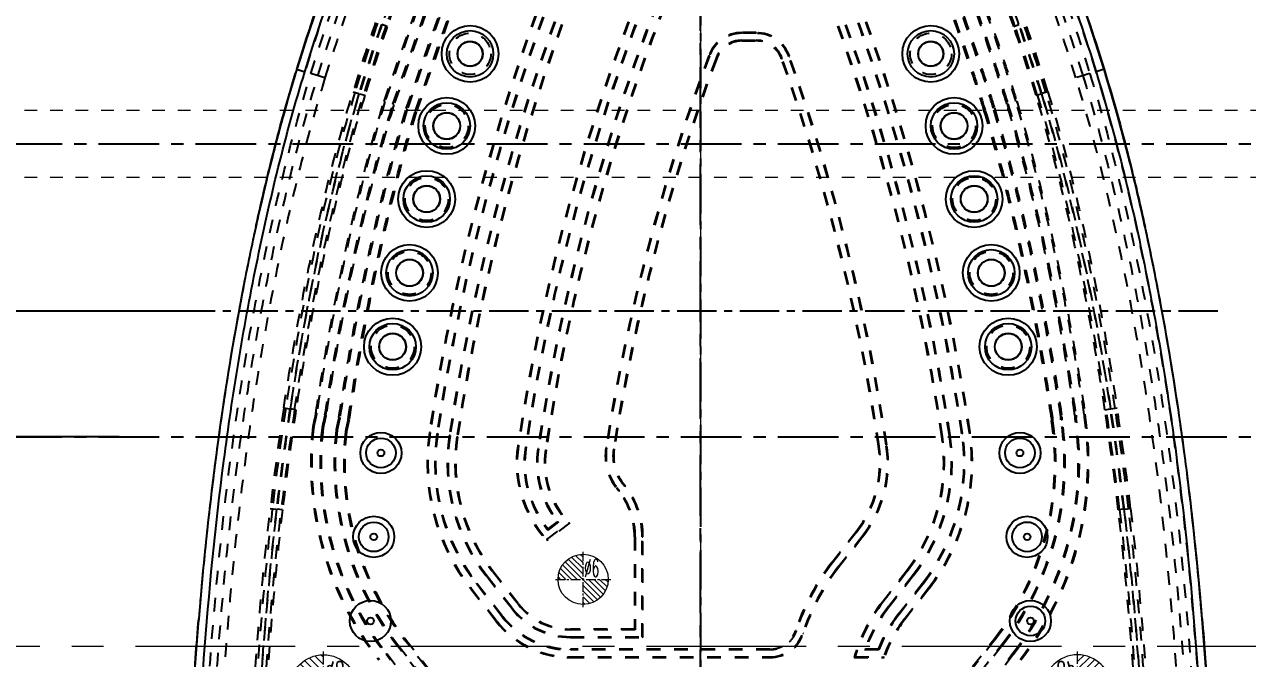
# Model space of a CAD drawing. Header units: millimetres. Extents: x 629 to 2024, y -4394 to 1386.
# Drawn here: x 1129.1 to 1275.1, y -455.7 to -380 of the extents above; entities that cross this region are included whole.
import ezdxf

# ---------------------------------------------------------------- set-up
doc = ezdxf.new("R2010")
doc.units = ezdxf.units.MM
doc.header["$LTSCALE"] = 16.335
doc.header["$PDMODE"] = 3
doc.header["$PDSIZE"] = 0.3125
doc.linetypes.add('CENTER', pattern=[0.6, 0.375, -0.075, 0.075, -0.075])
doc.linetypes.add('HIDDEN', pattern=[0.2, 0.1, -0.1])
doc.layers.get('0').update_dxf_attribs({"linetype": 'CONTINUOUS'})
doc.layers.get('Defpoints').update_dxf_attribs({"linetype": 'CONTINUOUS'})
for name, color, linetype, lineweight in [('cool', 153, 'HIDDEN', 9), ('epin', 13, 'CONTINUOUS', 9), ('moldbase', 7, 'CONTINUOUS', 20)]:
    doc.layers.add(name, color=color, linetype=linetype, lineweight=lineweight)
doc.layers.add('DEFAULT_2', color=8, linetype='HIDDEN')
doc.styles.get("Standard").update_dxf_attribs({"font": 'txt', "width": 0.8})
doc.styles.add('TXT05', font='txt.shx', dxfattribs={"width": 0.5, "bigfont": 'gbcbig.shx'})
doc.dimstyles.new('副本 ISO-25-1', dxfattribs={"dimtxt": 5, "dimasz": 5, "dimexe": 0, "dimexo": 0, "dimgap": 0, "dimtad": 1, "dimtxsty": 'Standard', "dimcen": 0, "dimclrd": 4, "dimclre": 4, "dimclrt": 6, "dimazin": 0, "dimtfac": 1, "dimtofl": 0, "dimtmove": 0, "dimatfit": 3, "dimfxl": 0, "dimarcsym": 0})

# ---------------------------------------------------------------- blocks, each defined once
blk = doc.blocks.new('*D259')
at = {"color": 4, "linetype": 'Continuous', "lineweight": -2}
for p, q in [((1148.25, -414.22), (1094.24, -414.22)), ((1094.24, -419.22), (1094.24, -424.22)), ((1140.42, -429.22), (1094.24, -429.22))]:
    blk.add_line(p, q, dxfattribs=at)
at = {"color": 4}
for points in [[(1093.4, -419.22), (1095.07, -419.22), (1094.24, -414.22)], [(1093.4, -424.22), (1095.07, -424.22), (1094.24, -429.22)]]:
    blk.add_solid(points, dxfattribs=at)
at = {"layer": 'Defpoints', "color": 0}
for p in [(1148.25, -414.22), (1094.24, -429.22), (1140.42, -429.22)]:
    blk.add_point(p, dxfattribs=at)
at = {"color": 6, "insert": (1091.74, -418.64), "char_height": 5, "attachment_point": 5, "rotation": 90}
blk.add_mtext('15', dxfattribs=at)
blk = doc.blocks.new('epin_ejp_8')
at = {"layer": 'epin'}
h = blk.add_hatch(dxfattribs=at)
h.set_pattern_fill('_ANSI31', color=123, scale=0.2, angle=90, style=0)
h.set_pattern_definition([(135, (-705.7219, 490.0809), (-0.4490128, -0.4490128), [])])
h.paths.add_polyline_path([(0, 4, 0.414214), (-4, 0), (0, 0)])
h.paths.add_polyline_path([(4, 0), (0, 0), (0, -4, 0.414214)])
at = {"layer": 'epin', "color": 1, "linetype": 'CENTER', "ltscale": 0.248791}
for p, q in [((0, -4.4), (0, 4.4)), ((-4.4, 0), (4.4, 0))]:
    blk.add_line(p, q, dxfattribs=at)
at = {"layer": 'epin'}
blk.add_circle((0, 0), 4, dxfattribs=at)
at = {"layer": 'epin', "color": 6, "style": 'TXT05', "width": 0.5}
blk.add_text('%%c8', height=2.8, dxfattribs=at).set_placement((0.16, 0.4))
blk = doc.blocks.new('epin_ejp_6')
at = {"layer": 'epin'}
h = blk.add_hatch(dxfattribs=at)
h.set_pattern_fill('_ANSI31', color=123, scale=0.15, angle=90, style=0)
h.set_pattern_definition([(135, (735.3002, 266.8078), (-0.3367596, -0.3367596), [])])
h.paths.add_polyline_path([(0, 3, 0.414214), (-3, 0), (0, 0)])
h.paths.add_polyline_path([(3, 0), (0, 0), (0, -3, 0.414214)])
at = {"layer": 'epin', "color": 1, "linetype": 'CENTER', "ltscale": 0.186593}
for p, q in [((0, -3.3), (0, 3.3)), ((-3.3, 0), (3.3, 0))]:
    blk.add_line(p, q, dxfattribs=at)
at = {"layer": 'epin'}
blk.add_circle((0, 0), 3, dxfattribs=at)
at = {"layer": 'epin', "color": 6, "style": 'TXT05', "width": 0.5}
blk.add_text('%%c6', height=2.1, dxfattribs=at).set_placement((0.12, 0.3))
blk = doc.blocks.new('2')
at = {"layer": 'epin'}
for name, p in [('epin_ejp_6', (1195.81, -446.22)), ('epin_ejp_8', (1164.81, -459.22))]:
    blk.add_blockref(name, p, dxfattribs=at)
at = {"layer": 'epin', "xscale": -1}
blk.add_blockref('epin_ejp_8', (1254.81, -459.22), dxfattribs=at)

msp = doc.modelspace()

# ---------------------------------------------------------------- linework, layer by layer
at = {"color": 1, "linetype": 'CENTER', "ltscale": 1.181757}
for p, q in [((1209.806, -589.225), (1209.806, -269.225)), ((1114.806, -394.225), (1304.806, -394.225)), ((1114.806, -429.225), (1304.806, -429.225))]:
    msp.add_line(p, q, dxfattribs=at)
at = {"color": 1, "linetype": 'CENTER', "ltscale": 0.762963}
for p, q in [((1209.806, -300.66), (1209.806, -527.79)), ((1271.535, -414.225), (1148.254, -414.225))]:
    msp.add_line(p, q, dxfattribs=at)
at = {"color": 7, "linetype": 'Continuous'}
for p, q in [((1161.633, -385.339), (1162.594, -385.634)), ((1257.98, -385.339), (1257.019, -385.634)), ((1257.98, -385.339), (1258.066, -385.62)), ((1258.066, -385.62), (1257.98, -385.339))]:
    msp.add_line(p, q, dxfattribs=at)
for centre, radius in [((1182.317, -383.499), 3.383), ((1182.317, -383.499), 2.773), ((1237.296, -383.499), 3.383), ((1237.296, -383.499), 2.773), ((1182.317, -383.499), 1.508), ((1182.317, -383.499), 1.482), ((1237.296, -383.499), 1.508), ((1237.296, -383.499), 1.482), ((1179.534, -392.106), 3.383), ((1179.534, -392.106), 2.773), ((1240.079, -392.106), 3.383), ((1240.079, -392.106), 2.773), ((1179.534, -392.106), 1.608), ((1179.534, -392.106), 1.581), ((1240.079, -392.106), 1.608), ((1240.079, -392.106), 1.581), ((1177.136, -400.827), 3.383), ((1177.136, -400.827), 2.773), ((1242.477, -400.827), 3.383), ((1242.477, -400.827), 2.773), ((1177.136, -400.827), 1.608), ((1177.136, -400.827), 1.581), ((1242.477, -400.827), 1.608), ((1242.477, -400.827), 1.581), ((1175.092, -409.638), 3.383), ((1175.092, -409.638), 2.773), ((1244.521, -409.638), 3.383), ((1244.521, -409.638), 2.773), ((1175.092, -409.638), 1.608), ((1175.092, -409.638), 1.581), ((1244.521, -409.638), 1.608), ((1244.521, -409.638), 1.581), ((1173.074, -418.455), 3.411), ((1173.074, -418.455), 2.771), ((1246.539, -418.455), 3.411), ((1246.539, -418.455), 2.771), ((1173.074, -418.455), 1.607), ((1173.074, -418.455), 1.581), ((1246.539, -418.455), 1.607), ((1246.539, -418.455), 1.581), ((1171.676, -431.133), 2.452), ((1247.937, -431.133), 2.452), ((1171.676, -431.133), 1.768), ((1247.937, -431.133), 1.769), ((1171.676, -431.133), 0.402), ((1247.937, -431.133), 0.402), ((1170.82, -441.146), 2.452), ((1248.793, -441.146), 2.452), ((1170.82, -441.146), 1.768), ((1170.82, -441.146), 0.402), ((1248.793, -441.146), 1.769), ((1248.793, -441.146), 0.402), ((1170.421, -451.188), 2.452), ((1249.192, -451.188), 2.452), ((1249.192, -451.188), 1.769), ((1170.421, -451.188), 0.402), ((1249.192, -451.188), 0.402)]:
    msp.add_circle(centre, radius, dxfattribs=at)
msp.add_arc((1403.555, -460.219), 253.245, 151.18495, 162.80144)
for centre, radius, start, end in [((1396.706, -457.714), 245.962, 158.95608, 162.88711), ((1022.866, -457.729), 246.005, 17.16485, 21.0437), ((1347.978, -442.691), 194.971, 162.89293, 163.17293), ((1347.393, -442.51), 194.359, 162.89318, 163.03755), ((1072.303, -442.486), 194.272, 16.92697, 17.10732), ((1456.507, -469.741), 306.857, 167.66738, 169.20578), ((965.624, -469.267), 304.295, 10.76112, 12.34694), ((962.677, -469.838), 307.297, 10.67634, 12.33383), ((962.36, -469.896), 307.619, 10.76264, 12.33134), ((1479.789, -474.139), 330.551, 169.13652, 171.61786), ((1479.409, -474.078), 330.166, 169.13442, 171.61865), ((1471.704, -472.679), 322.336, 169.19948, 170.26656), ((939.449, -474.199), 330.931, 8.38307, 10.75371), ((938.921, -474.277), 331.464, 8.38264, 10.66953), ((1484.604, -474.89), 335.424, 170.2669, 171.61087), ((1514.423, -479.289), 365.565, 171.61061, 173.13873), ((1515.058, -479.359), 366.204, 171.61429, 173.13975), ((1513.495, -479.142), 364.626, 171.61223, 172.93631), ((902.23, -479.682), 368.551, 6.56787, 8.38288), ((902.859, -479.612), 367.919, 6.56825, 8.38639), ((1546.276, -483.16), 397.652, 172.94252, 174.26173), ((1567.092, -485.453), 418.593, 173.16232, 175.26678), ((872.867, -483.2), 398.124, 5.84691, 6.91584), ((847.713, -485.906), 423.422, 4.74066, 6.56074), ((847.999, -485.867), 423.134, 4.73865, 6.55997), ((1587.394, -487.32), 438.98, 174.25808, 175.24345), ((834.282, -487.137), 436.909, 4.75497, 5.84505), ((1657.281, -493.008), 509.099, 175.25772, 177.14172), ((1170.421, -451.188), 1.768, 179.66521, 179.99647)]:
    msp.add_arc(centre, radius, start, end, dxfattribs=at)
for points in [[(1161.633, -385.339), (1164.15, -377.16), (1170.049, -361.066), (1177.553, -345.66), (1181.666, -338.159)], [(1237.946, -338.159), (1242.06, -345.66), (1249.564, -361.066), (1255.463, -377.16), (1257.98, -385.339)]]:
    msp.add_open_spline(points, degree=3, dxfattribs=at)
for points, knots in [([(1162.594, -385.634), (1165.1, -377.492), (1170.976, -361.46), (1178.451, -346.113), (1182.548, -338.642)], [0, 0, 0, 0, 0.4999776, 1, 1, 1, 1]), ([(1237.065, -338.642), (1241.162, -346.113), (1248.637, -361.46), (1254.513, -377.492), (1257.019, -385.634)], [0, 0, 0, 0, 0.5000224, 1, 1, 1, 1]), ([(1149.33, -479.398), (1149.593, -471.487), (1150.369, -455.673), (1152.295, -435.969), (1154.599, -420.308), (1156.744, -408.631), (1159.337, -397.047), (1161.431, -389.414), (1162.594, -385.634)], [0, 0, 0, 0, 0.2500742, 0.5000831, 0.6250785, 0.7500715, 0.8750678, 1, 1, 1, 1]), ([(1156.731, -404.2), (1157.271, -401.734), (1158.707, -395.566), (1160.378, -389.452), (1161.49, -385.807)], [0, 0, 0, 0, 0.3986162, 1, 1, 1, 1]), ([(1161.355, -386.25), (1160.297, -389.75), (1158.672, -395.716), (1157.271, -401.734), (1156.731, -404.2)], [0, 0, 0, 0, 0.5914482, 1, 1, 1, 1]), ([(1161.49, -385.807), (1161.327, -386.341), (1159.503, -392.416), (1157.965, -398.569), (1156.732, -404.2)], [0, 0, 0, 0, 0.0880418, 1, 1, 1, 1]), ([(1257.019, -385.634), (1258.182, -389.414), (1260.276, -397.048), (1262.869, -408.632), (1265.014, -420.309), (1267.318, -435.969), (1269.244, -455.673), (1270.02, -471.488), (1270.283, -479.399)], [0, 0, 0, 0, 0.1249322, 0.2499291, 0.374922, 0.499917, 0.7499258, 1, 1, 1, 1]), ([(1258.066, -385.62), (1259.201, -389.327), (1260.891, -395.502), (1262.342, -401.734), (1262.882, -404.2)], [0, 0, 0, 0, 0.6054483, 1, 1, 1, 1]), ([(1262.881, -404.2), (1261.648, -398.568), (1260.094, -392.352), (1258.249, -386.216), (1258.066, -385.62)], [0, 0, 0, 0, 0.9027033, 1, 1, 1, 1]), ([(1262.882, -404.197), (1262.342, -401.733), (1260.914, -395.604), (1259.256, -389.531), (1258.159, -385.923)], [0, 0, 0, 0, 0.4011057, 1, 1, 1, 1]), ([(1148.377, -477.877), (1148.639, -470.451), (1149.093, -461.458), (1149.795, -452.478), (1149.926, -450.912)], [0, 0, 0, 0, 0.8254889, 1, 1, 1, 1]), ([(1149.926, -450.912), (1149.693, -453.708), (1149.027, -462.689), (1148.595, -471.685), (1148.377, -477.877)], [0, 0, 0, 0, 0.3116224, 1, 1, 1, 1]), ([(1269.687, -450.912), (1269.817, -452.478), (1270.558, -461.953), (1271.024, -471.444), (1271.287, -479.368)], [0, 0, 0, 0, 0.1653505, 1, 1, 1, 1]), ([(1271.288, -479.368), (1271.284, -479.258), (1271.06, -472.569), (1270.615, -463.076), (1269.92, -453.708), (1269.687, -450.912)], [0, 0, 0, 0, 0.0115485, 0.7046913, 1, 1, 1, 1])]:
    msp.add_open_spline(points, degree=3, knots=knots, dxfattribs=at)
at = {"layer": 'cool', "ltscale": 0.932966}
for p, q in [((1129.136, -390.225), (1290.476, -390.225)), ((1129.136, -398.225), (1290.476, -398.225))]:
    msp.add_line(p, q, dxfattribs=at)
at = {"layer": 'DEFAULT_2', "color": 8, "linetype": 'HIDDEN'}
for p, q in [((1172.05, -389.168), (1179.163, -368.881)), ((1179.262, -368.917), (1172.15, -389.201)), ((1173.105, -389.513), (1180.205, -369.266)), ((1180.32, -369.308), (1173.222, -389.552)), ((1174.708, -390.038), (1181.786, -369.851)), ((1181.902, -369.893), (1174.825, -390.076)), ((1175.78, -390.388), (1182.844, -370.242)), ((1182.96, -370.284), (1175.897, -390.427)), ((1172.421, -380.23), (1171.796, -380.015)), ((1216.455, -380.961), (1214.761, -380.961)), ((1214.761, -381.049), (1214.761, -380.961)), ((1216.455, -380.961), (1216.455, -381.049)), ((1247.191, -380.23), (1247.816, -380.015)), ((1216.455, -381.049), (1214.761, -381.049)), ((1214.761, -381.878), (1216.455, -381.878)), ((1214.761, -381.966), (1214.761, -381.878)), ((1214.761, -381.966), (1216.455, -381.966)), ((1216.455, -381.878), (1216.455, -381.966)), ((1210.89, -383.733), (1210.808, -383.703)), ((1220.349, -383.799), (1220.432, -383.769)), ((1211.667, -384.024), (1211.749, -384.055)), ((1219.568, -384.076), (1219.485, -384.106)), ((1257.98, -385.339), (1257.914, -385.127)), ((1164.995, -386.373), (1163.332, -385.861)), ((1256.281, -385.861), (1254.618, -386.373)), ((1168.347, -388.02), (1169.055, -388.235)), ((1169.12, -388.255), (1169.753, -388.447)), ((1249.86, -388.447), (1250.492, -388.255)), ((1251.266, -388.019), (1250.558, -388.235)), ((1172.149, -389.202), (1172.05, -389.167)), ((1173.205, -389.547), (1173.105, -389.512)), ((1173.222, -389.552), (1173.205, -389.547)), ((1246.495, -389.471), (1246.378, -389.507)), ((1247.457, -389.179), (1247.557, -389.148)), ((1174.824, -390.077), (1174.708, -390.036)), ((1175.88, -390.421), (1175.781, -390.387)), ((1175.897, -390.427), (1175.88, -390.421)), ((1243.803, -390.29), (1243.685, -390.326)), ((1244.882, -389.962), (1244.764, -389.998)), ((1160.082, -425.761), (1160.814, -425.872)), ((1161.535, -425.981), (1160.882, -425.882)), ((1258.078, -425.981), (1258.731, -425.882)), ((1258.799, -425.872), (1259.531, -425.761)), ((1164.012, -426.402), (1163.909, -426.382)), ((1165.121, -426.617), (1165, -426.594)), ((1166.657, -426.916), (1166.777, -426.94)), ((1167.885, -427.155), (1167.765, -427.132)), ((1251.699, -426.966), (1251.717, -426.964)), ((1251.699, -426.966), (1251.723, -427.298)), ((1251.821, -426.953), (1251.717, -426.964)), ((1251.845, -427.285), (1251.723, -427.298)), ((1251.833, -426.952), (1251.833, -427.285)), ((1252.943, -426.828), (1252.821, -426.841)), ((1252.833, -427.176), (1252.833, -426.841)), ((1252.967, -427.162), (1252.845, -427.175)), ((1252.955, -426.827), (1252.955, -427.162)), ((1254.498, -426.655), (1254.516, -426.653)), ((1254.51, -426.994), (1254.51, -426.655)), ((1254.62, -426.642), (1254.516, -426.653)), ((1254.522, -426.993), (1254.644, -426.98)), ((1254.632, -426.641), (1254.632, -426.98)), ((1255.62, -426.531), (1255.725, -426.519)), ((1255.632, -426.873), (1255.632, -426.53)), ((1255.644, -426.872), (1255.749, -426.861)), ((1255.749, -426.861), (1255.725, -426.519)), ((1163.663, -427.968), (1163.558, -427.956)), ((1164.656, -428.13), (1164.76, -428.147)), ((1164.777, -428.149), (1164.76, -428.146)), ((1166.323, -428.399), (1166.444, -428.418)), ((1167.437, -428.578), (1167.542, -428.595)), ((1167.559, -428.597), (1167.542, -428.594)), ((1177.542, -428.697), (1177.455, -428.684)), ((1178.362, -428.821), (1178.449, -428.834)), ((1179.927, -429.056), (1179.84, -429.043)), ((1239.522, -429.056), (1239.609, -429.043)), ((1241.087, -428.821), (1241, -428.834)), ((1241.907, -428.697), (1241.994, -428.684)), ((1180.747, -429.18), (1180.834, -429.193)), ((1188.096, -430.287), (1188.009, -430.274)), ((1188.916, -430.411), (1189.003, -430.424)), ((1198.611, -430.539), (1198.524, -430.525)), ((1231.149, -430.318), (1231.062, -430.331)), ((1231.969, -430.194), (1232.056, -430.181)), ((1238.702, -429.18), (1238.615, -429.193)), ((1190.481, -430.646), (1190.394, -430.633)), ((1191.301, -430.77), (1191.388, -430.783)), ((1199.431, -430.667), (1199.517, -430.681)), ((1200.493, -434.759), (1200.562, -434.705)), ((1200.795, -435.145), (1200.497, -434.764)), ((1200.562, -434.705), (1200.864, -435.091)), ((1199.771, -435.324), (1199.84, -435.27)), ((1200.072, -435.71), (1199.771, -435.324)), ((1199.84, -435.27), (1200.141, -435.656)), ((1200.141, -435.656), (1200.072, -435.71)), ((1200.864, -435.091), (1200.795, -435.145)), ((1158.477, -437.753), (1159.211, -437.839)), ((1159.936, -437.924), (1159.28, -437.847)), ((1260.334, -437.847), (1259.677, -437.924)), ((1260.401, -437.839), (1261.137, -437.753)), ((1191.623, -440.207), (1192.738, -439.347)), ((1194.202, -439.487), (1191.483, -441.585)), ((1191.493, -441.466), (1194.071, -439.477)), ((1192.862, -439.362), (1191.609, -440.329)), ((1225.501, -444.195), (1228.393, -440.493)), ((1228.462, -440.547), (1225.57, -444.249)), ((1228.393, -440.493), (1228.462, -440.547)), ((1201.947, -441.155), (1201.947, -452.146)), ((1201.947, -441.155), (1202.035, -441.155)), ((1202.035, -441.155), (1202.035, -452.234)), ((1202.864, -453.064), (1202.864, -441.155)), ((1202.864, -441.155), (1202.952, -441.155)), ((1202.952, -453.151), (1202.952, -441.155)), ((1226.224, -444.76), (1229.116, -441.058)), ((1229.185, -441.112), (1226.293, -444.814)), ((1229.116, -441.058), (1229.185, -441.112)), ((1225.57, -444.249), (1225.501, -444.195)), ((1226.293, -444.814), (1226.224, -444.76)), ((1184.245, -445.814), (1184.314, -445.76)), ((1187.322, -449.752), (1184.245, -445.814)), ((1184.314, -445.76), (1187.391, -449.698)), ((1184.968, -445.25), (1185.037, -445.196)), ((1188.044, -449.188), (1184.968, -445.25)), ((1185.037, -445.196), (1188.114, -449.134)), ((1231.52, -448.898), (1234.412, -445.195)), ((1234.481, -445.249), (1231.589, -448.952)), ((1232.243, -449.462), (1235.135, -445.76)), ((1235.204, -445.814), (1232.312, -449.516)), ((1234.412, -445.196), (1234.481, -445.25)), ((1235.135, -445.76), (1235.204, -445.814)), ((1182.344, -447.299), (1182.413, -447.245)), ((1185.421, -451.237), (1182.344, -447.299)), ((1182.413, -447.245), (1185.49, -451.183)), ((1183.067, -446.735), (1183.136, -446.681)), ((1186.144, -450.673), (1183.067, -446.735)), ((1183.136, -446.681), (1186.213, -450.619)), ((1233.421, -450.382), (1236.313, -446.681)), ((1236.382, -446.735), (1233.49, -450.436)), ((1234.143, -450.947), (1237.036, -447.245)), ((1237.105, -447.299), (1234.213, -451.001)), ((1236.313, -446.681), (1236.382, -446.735)), ((1237.036, -447.245), (1237.105, -447.299)), ((1188.114, -449.134), (1188.044, -449.188)), ((1231.589, -448.952), (1231.52, -448.898)), ((1232.312, -449.516), (1232.243, -449.462)), ((1186.213, -450.619), (1186.144, -450.673)), ((1187.391, -449.698), (1187.322, -449.752)), ((1233.49, -450.436), (1233.421, -450.382)), ((1234.213, -451.001), (1234.143, -450.947)), ((1185.49, -451.183), (1185.421, -451.237)), ((1194.291, -452.234), (1194.291, -452.146)), ((1201.947, -452.146), (1194.291, -452.146)), ((1202.035, -452.234), (1194.291, -452.234)), ((1202.035, -452.234), (1201.947, -452.146)), ((1221.229, -452.376), (1221.146, -452.348)), ((1174.504, -453.425), (1174.601, -453.349)), ((1181.082, -461.844), (1174.504, -453.425)), ((1174.601, -453.349), (1181.179, -461.769)), ((1194.291, -453.151), (1194.291, -453.064)), ((1194.291, -453.064), (1202.864, -453.064)), ((1194.291, -453.151), (1202.952, -453.151)), ((1202.864, -453.064), (1202.952, -453.151)), ((1222.017, -452.635), (1222.1, -452.662)), ((1238.27, -461.769), (1244.848, -453.349)), ((1244.945, -453.425), (1238.367, -461.844)), ((1244.848, -453.349), (1244.945, -453.425)), ((1172.286, -455.157), (1172.383, -455.082)), ((1178.864, -463.577), (1172.286, -455.157)), ((1172.383, -455.082), (1178.961, -463.501)), ((1173.615, -454.119), (1173.712, -454.044)), ((1180.193, -462.539), (1173.615, -454.119)), ((1173.712, -454.043), (1180.29, -462.463)), ((1194.291, -454.646), (1194.291, -454.558)), ((1218.091, -454.558), (1194.291, -454.558)), ((1218.091, -454.646), (1194.291, -454.646)), ((1218.091, -454.558), (1218.091, -454.646)), ((1231.089, -454.646), (1229.401, -454.646)), ((1231.029, -454.558), (1229.525, -454.558)), ((1231.029, -454.558), (1231.089, -454.646)), ((1239.159, -462.463), (1245.737, -454.044)), ((1245.834, -454.119), (1239.256, -462.539)), ((1240.488, -463.501), (1247.066, -455.082)), ((1247.162, -455.157), (1240.585, -463.577)), ((1245.737, -454.044), (1245.834, -454.119)), ((1247.066, -455.082), (1247.162, -455.157)), ((1194.291, -455.563), (1194.291, -455.476)), ((1194.291, -455.476), (1218.091, -455.476)), ((1194.291, -455.563), (1218.091, -455.563)), ((1218.091, -455.476), (1218.091, -455.563)), ((1228.149, -455.563), (1231.728, -455.563)), ((1228.265, -455.476), (1231.666, -455.476)), ((1231.666, -455.476), (1231.728, -455.563))]:
    msp.add_line(p, q, dxfattribs=at)
for centre, radius in [((1182.317, -383.499), 2.469), ((1237.296, -383.499), 2.469), ((1179.534, -392.106), 2.569), ((1240.079, -392.106), 2.569), ((1177.136, -400.827), 2.569), ((1242.477, -400.827), 2.569), ((1175.092, -409.638), 2.569), ((1244.521, -409.638), 2.569), ((1173.074, -418.455), 2.569), ((1246.539, -418.455), 2.569)]:
    msp.add_circle(centre, radius, dxfattribs=at)
for centre, radius, start, end in [((1434.533, -467.417), 259.979, 157.89397, 171.43195), ((1434.533, -467.417), 259.892, 157.89393, 171.43195), ((1434.533, -467.417), 259.062, 157.89362, 171.43195), ((1434.533, -467.417), 258.974, 157.89358, 171.43195), ((1434.533, -467.417), 257.567, 157.89302, 171.43195), ((1434.533, -467.417), 257.48, 157.89298, 171.43195), ((984.916, -467.417), 257.48, 8.56805, 22.10685), ((984.916, -467.417), 257.568, 8.56805, 22.10682), ((984.916, -467.417), 258.975, 8.56805, 22.10625), ((984.916, -467.417), 259.062, 8.56805, 22.10621), ((984.916, -467.417), 259.892, 8.56805, 22.10589), ((984.916, -467.417), 259.98, 8.56805, 22.10586), ((1463.943, -480.753), 309.028, 159.29967, 160.97467), ((1467.739, -482.137), 312.564, 159.30834, 160.96168), ((1467.739, -482.137), 312.406, 159.30832, 160.96163), ((1434.533, -467.417), 256.65, 157.89264, 171.43195), ((1434.533, -467.417), 256.562, 157.8926, 171.43195), ((984.916, -467.417), 256.563, 8.56805, 22.10724), ((984.916, -467.417), 256.65, 8.56805, 22.1072), ((951.042, -482.456), 313.297, 19.04385, 20.6925), ((951.042, -482.456), 313.455, 19.04382, 20.69249), ((955.618, -480.792), 309.088, 19.02893, 20.70361), ((1434.533, -467.417), 249.306, 157.88884, 171.43195), ((1434.533, -467.417), 249.219, 157.88879, 171.43195), ((1434.533, -467.417), 248.389, 157.88823, 171.43195), ((1434.533, -467.417), 248.301, 157.88817, 171.43195), ((1434.533, -467.417), 246.894, 157.8871, 171.43195), ((1434.533, -467.417), 246.807, 157.88703, 171.43195), ((1434.533, -467.417), 245.977, 157.8863, 171.43195), ((1434.533, -467.417), 245.889, 157.88621, 171.43195), ((1398.524, -458.19), 240.635, 160.97599, 163.04586), ((1398.524, -458.19), 240.397, 160.97587, 163.04583), ((1402.486, -459.475), 244.06, 160.99381, 163.02847), ((1395.634, -457.257), 236.79, 160.96141, 163.0579), ((1395.614, -457.254), 236.268, 160.96039, 163.05714), ((1398.525, -458.191), 239.167, 160.97569, 163.04567), ((1214.761, -385.182), 4.221, 90.00053, 159.48505), ((1216.455, -385.182), 4.221, 19.55332, 90.00051), ((1020.587, -458.373), 239.7, 16.96123, 19.02654), ((1020.587, -458.373), 239.858, 16.96121, 19.02651), ((1017.34, -459.426), 243.773, 16.97516, 19.01155), ((1023.392, -457.467), 237.481, 16.94944, 19.04038), ((1023.411, -457.458), 237.963, 16.94853, 19.03959), ((1020.588, -458.373), 241.167, 16.961, 19.02631), ((1214.761, -385.182), 4.133, 90.00056, 159.48505), ((1214.761, -385.182), 3.304, 90.00056, 159.48505), ((1214.761, -385.182), 3.216, 90.00059, 159.48505), ((1216.455, -385.182), 4.133, 19.55332, 90.00054), ((1216.455, -385.182), 3.304, 19.55332, 90.00054), ((1216.455, -385.182), 3.216, 19.55332, 90.00057), ((1434.533, -467.417), 238.874, 159.48505, 171.11579), ((1434.533, -467.417), 238.787, 159.48505, 171.11579), ((984.916, -467.417), 249.842, 8.56805, 19.55332), ((984.916, -467.417), 249.93, 8.56805, 19.55332), ((1346.922, -442.356), 193.863, 162.8958, 163.04054), ((1434.533, -467.417), 237.957, 159.48505, 171.11579), ((1434.533, -467.417), 237.869, 159.48505, 171.1151), ((984.916, -467.417), 248.925, 8.56805, 19.55332), ((984.916, -467.417), 249.012, 8.56805, 19.55332), ((1453.584, -469.179), 303.881, 167.65307, 169.12362), ((1511.152, -478.877), 355.065, 171.39658, 173.34903), ((1515.881, -479.513), 359.598, 171.40915, 173.3357), ((1515.907, -479.516), 359.122, 171.40924, 173.33563), ((1515.869, -479.511), 359.015, 171.40915, 173.33574), ((1515.844, -479.508), 358.488, 171.4091, 173.33581), ((1515.655, -479.48), 358.139, 171.40903, 173.33677), ((908.458, -478.877), 353.598, 6.65089, 8.60338), ((908.726, -478.844), 353.487, 6.6506, 8.60456), ((908.7, -478.847), 354.015, 6.65067, 8.60448), ((903.607, -479.53), 359.222, 6.66465, 8.5905), ((903.632, -479.526), 359.699, 6.66464, 8.59065), ((903.96, -479.48), 359.605, 6.6633, 8.5911), ((904.94, -479.305), 365.816, 6.91517, 8.38587), ((1223.073, -440.403), 60.803, 166.66809, 168.18515), ((1223.073, -440.403), 60.697, 166.66399, 168.18005), ((1223.179, -440.427), 59.801, 166.62573, 168.13415), ((1223.179, -440.427), 59.696, 166.62152, 168.12939), ((1223.093, -440.407), 59.59, 166.61967, 168.12967), ((1223.212, -440.434), 58.149, 166.55721, 168.05553), ((1223.212, -440.434), 58.026, 166.55207, 168.04896), ((1223.234, -440.439), 57.043, 166.5096, 167.99888), ((1223.235, -440.439), 56.922, 166.50429, 167.99264), ((1217.921, -432.311), 34.172, 321.9997, 8.43703), ((1217.921, -432.311), 34.295, 321.9997, 8.42922), ((1217.921, -432.311), 35.3, 321.9997, 8.36684), ((1217.921, -432.311), 35.422, 321.9997, 8.3594), ((1217.921, -432.311), 36.986, 321.9997, 8.26796), ((1217.921, -432.311), 37.109, 321.9997, 8.26102), ((1217.921, -432.311), 38.114, 321.9997, 8.20553), ((1217.921, -432.311), 38.219, 321.9997, 8.19984), ((1201.528, -432.311), 38.219, 173.45351, 218.00015), ((1201.528, -432.311), 38.114, 173.45996, 218.00015), ((1201.528, -432.311), 37.109, 173.53132, 218.00015), ((1201.528, -432.311), 36.986, 173.54024, 218.00015), ((1201.528, -432.311), 35.422, 173.66026, 217.99987), ((1201.528, -432.311), 35.3, 173.66896, 217.99971), ((1201.528, -432.311), 34.295, 173.75111, 217.99986), ((1201.528, -432.311), 34.172, 173.76145, 217.99986), ((1201.528, -432.311), 24.345, 171.43195, 217.99957), ((1201.528, -432.311), 24.257, 171.43195, 217.99957), ((1201.528, -432.311), 23.428, 171.43195, 217.99979), ((1201.528, -432.311), 23.34, 171.43195, 217.99979), ((1201.528, -432.311), 21.933, 171.43195, 218.00029), ((1201.528, -432.311), 21.845, 171.43195, 218.00029), ((1217.921, -432.311), 21.845, 322.00023, 8.56805), ((1217.921, -432.311), 21.933, 322.00023, 8.56805), ((1217.921, -432.311), 23.34, 321.9997, 8.56805), ((1217.921, -432.311), 23.428, 321.9997, 8.56805), ((1217.921, -432.311), 24.257, 321.9997, 8.56805), ((1217.921, -432.311), 24.345, 321.9997, 8.56805), ((1201.528, -432.311), 21.016, 171.43195, 218.00029), ((1201.528, -432.311), 20.928, 171.43195, 218.00029), ((1201.528, -432.311), 13.672, 171.43195, 222.71227), ((1201.528, -432.311), 13.584, 171.43195, 222.37361), ((1201.528, -432.311), 12.755, 171.43195, 218.94882), ((1201.528, -432.311), 12.667, 171.43195, 218.56088), ((1204.681, -431.488), 6.231, 171.11579, 218.00002), ((1204.681, -431.488), 6.143, 171.11579, 218.00002), ((1217.921, -432.311), 13.29, 321.9997, 8.56805), ((1217.921, -432.311), 13.378, 321.9997, 8.56805), ((1217.921, -432.311), 14.207, 321.9997, 8.56805), ((1217.921, -432.311), 14.295, 321.9997, 8.56805), ((1217.921, -432.311), 20.928, 322.00049, 8.56805), ((1217.921, -432.311), 21.016, 322.00049, 8.56805), ((1201.528, -432.311), 11.26, 171.43195, 218.6745), ((1201.528, -432.311), 11.172, 171.43195, 219.1326), ((1201.528, -432.311), 10.343, 171.43195, 223.85863), ((1201.528, -432.311), 10.255, 171.43195, 224.40533), ((1204.681, -431.488), 5.314, 171.11579, 218.07273), ((1204.681, -431.488), 5.226, 171.08444, 218.00002), ((1566.706, -485.404), 418.205, 173.16259, 175.26901), ((1193.103, -441.155), 8.844, 0, 38.00002), ((1193.103, -441.155), 8.932, 0, 38.00002), ((1193.103, -441.155), 9.761, 0, 38.00002), ((1193.103, -441.155), 9.849, 0, 38.00002), ((1196.474, -408.188), 31.383, 263.16286, 263.39191), ((1227.664, -444.564), 36.303, 173.10644, 173.30041), ((1196.115, -411.94), 27.613, 265.75486, 266.02821), ((1231.643, -444.97), 40.303, 175.01278, 175.1821), ((1246.706, -460.763), 26.91, 141.9997, 161.77865), ((1246.706, -460.763), 26.822, 141.9997, 161.73477), ((1246.706, -460.763), 25.993, 141.9997, 161.77865), ((1246.706, -460.763), 25.905, 141.9997, 161.77865), ((1194.291, -444.307), 7.927, 218.00029, 270), ((1194.291, -444.307), 7.839, 218.00029, 270), ((1246.706, -460.763), 19.272, 142.00011, 164.34925), ((1246.706, -460.763), 19.184, 142.00011, 164.00341), ((1246.706, -460.763), 18.355, 141.99998, 160.53513), ((1246.706, -460.763), 18.267, 141.99998, 160.14551), ((1194.291, -444.307), 10.339, 218.00002, 270), ((1194.291, -444.307), 10.251, 218.00002, 270), ((1194.291, -444.307), 8.844, 218.00029, 270), ((1194.291, -444.307), 8.756, 218.00029, 270), ((1246.706, -460.763), 16.86, 141.9997, 158.40917), ((1246.706, -460.763), 16.772, 141.9997, 158.61276), ((1246.706, -460.763), 15.943, 141.9997, 160.63334), ((1246.706, -460.763), 15.855, 141.9997, 160.85782), ((1194.291, -444.307), 11.256, 218.00002, 270), ((1194.291, -444.307), 11.168, 218.00002, 270), ((1218.091, -451.342), 4.133, 270, 341.77865), ((1218.091, -451.342), 4.221, 270, 341.77865), ((1255.268, -491.224), 44.8, 125.07287, 125.26768), ((1257.279, -493.976), 48.208, 127.00181, 127.17473)]:
    msp.add_arc(centre, radius, start, end, dxfattribs=at)
for points, knots in [([(1182.548, -338.642), (1178.451, -346.113), (1170.976, -361.46), (1165.1, -377.492), (1162.594, -385.634)], [0, 0, 0, 0, 0.5000224, 1, 1, 1, 1]), ([(1163.331, -385.861), (1165.83, -377.743), (1171.688, -361.761), (1179.141, -346.461), (1183.224, -339.013)], [0, 0, 0, 0, 0.5000053, 1, 1, 1, 1]), ([(1164.163, -386.117), (1166.653, -378.028), (1172.49, -362.101), (1179.918, -346.854), (1183.988, -339.432)], [0, 0, 0, 0, 0.4999668, 1, 1, 1, 1]), ([(1184.751, -339.85), (1180.695, -347.246), (1173.294, -362.44), (1167.476, -378.312), (1164.995, -386.373)], [0, 0, 0, 0, 0.5000226, 1, 1, 1, 1]), ([(1254.618, -386.373), (1252.137, -378.312), (1246.319, -362.44), (1238.918, -347.246), (1234.862, -339.85)], [0, 0, 0, 0, 0.4999772, 1, 1, 1, 1]), ([(1235.625, -339.432), (1239.695, -346.854), (1247.122, -362.101), (1252.96, -378.028), (1255.45, -386.117)], [0, 0, 0, 0, 0.5000336, 1, 1, 1, 1]), ([(1236.389, -339.013), (1240.472, -346.461), (1247.925, -361.761), (1253.783, -377.743), (1256.281, -385.861)], [0, 0, 0, 0, 0.499995, 1, 1, 1, 1]), ([(1257.019, -385.634), (1254.513, -377.492), (1248.637, -361.46), (1241.162, -346.113), (1237.065, -338.642)], [0, 0, 0, 0, 0.4999778, 1, 1, 1, 1]), ([(1246.378, -389.507), (1245.857, -387.796), (1243.689, -380.98), (1241.221, -374.262), (1239.276, -369.264)], [0, 0, 0, 0, 0.2500186, 1, 1, 1, 1]), ([(1239.292, -369.257), (1241.237, -374.256), (1243.705, -380.974), (1245.874, -387.791), (1246.394, -389.502)], [0, 0, 0, 0, 0.7499816, 1, 1, 1, 1]), ([(1239.39, -369.219), (1241.336, -374.22), (1243.805, -380.941), (1245.974, -387.76), (1246.495, -389.471)], [0, 0, 0, 0, 0.7499815, 1, 1, 1, 1]), ([(1247.457, -389.179), (1246.934, -387.461), (1244.757, -380.618), (1242.28, -373.873), (1240.327, -368.855)], [0, 0, 0, 0, 0.2500185, 1, 1, 1, 1]), ([(1240.425, -368.816), (1242.378, -373.837), (1244.857, -380.584), (1247.034, -387.43), (1247.557, -389.148)], [0, 0, 0, 0, 0.7499815, 1, 1, 1, 1]), ([(1243.685, -390.326), (1243.17, -388.632), (1241.023, -381.884), (1238.579, -375.233), (1236.653, -370.284)], [0, 0, 0, 0, 0.2500186, 1, 1, 1, 1]), ([(1243.702, -390.321), (1243.187, -388.627), (1241.04, -381.878), (1238.596, -375.227), (1236.67, -370.278)], [0, 0, 0, 0, 0.2500184, 1, 1, 1, 1]), ([(1236.768, -370.239), (1238.694, -375.191), (1241.139, -381.845), (1243.287, -388.596), (1243.803, -390.29)], [0, 0, 0, 0, 0.7499816, 1, 1, 1, 1]), ([(1244.764, -389.998), (1244.247, -388.297), (1242.091, -381.522), (1239.638, -374.844), (1237.704, -369.875)], [0, 0, 0, 0, 0.2500184, 1, 1, 1, 1]), ([(1237.819, -369.83), (1239.753, -374.802), (1242.208, -381.482), (1244.364, -388.261), (1244.882, -389.962)], [0, 0, 0, 0, 0.7499816, 1, 1, 1, 1]), ([(1150.101, -479.421), (1150.364, -471.532), (1151.138, -455.759), (1153.056, -436.104), (1155.354, -420.477), (1157.493, -408.824), (1160.08, -397.259), (1162.17, -389.636), (1163.332, -385.861)], [0, 0, 0, 0, 0.2499217, 0.4998804, 0.6248896, 0.7499051, 0.8749366, 1, 1, 1, 1]), ([(1150.971, -479.447), (1151.234, -471.57), (1152.006, -455.825), (1153.92, -436.208), (1156.213, -420.619), (1158.346, -408.998), (1160.924, -397.472), (1163.006, -389.877), (1164.163, -386.117)], [0, 0, 0, 0, 0.2501649, 0.5002137, 0.6252167, 0.7501928, 0.8751358, 1, 1, 1, 1]), ([(1164.995, -386.373), (1163.841, -390.125), (1161.763, -397.704), (1159.193, -409.204), (1157.066, -420.798), (1154.78, -436.348), (1152.873, -455.913), (1152.103, -471.616), (1151.841, -479.471)], [0, 0, 0, 0, 0.1249191, 0.2498869, 0.3748734, 0.499877, 0.7499008, 1, 1, 1, 1]), ([(1267.772, -479.476), (1267.51, -471.62), (1266.74, -455.916), (1264.833, -436.35), (1262.547, -420.799), (1260.421, -409.205), (1257.85, -397.704), (1255.772, -390.126), (1254.618, -386.373)], [0, 0, 0, 0, 0.2500991, 0.500123, 0.6251265, 0.7501131, 0.8750809, 1, 1, 1, 1]), ([(1255.45, -386.117), (1256.607, -389.877), (1258.689, -397.472), (1261.267, -408.999), (1263.4, -420.62), (1265.693, -436.209), (1267.607, -455.826), (1268.379, -471.572), (1268.642, -479.449)], [0, 0, 0, 0, 0.1248643, 0.2498073, 0.3747834, 0.4997864, 0.7498351, 1, 1, 1, 1]), ([(1256.281, -385.861), (1257.443, -389.636), (1259.533, -397.259), (1262.12, -408.824), (1264.259, -420.478), (1266.557, -436.104), (1268.475, -455.759), (1269.249, -471.533), (1269.512, -479.422)], [0, 0, 0, 0, 0.1250635, 0.250095, 0.3751105, 0.5001197, 0.7500783, 1, 1, 1, 1]), ([(1270.283, -479.396), (1270.02, -471.485), (1269.244, -455.671), (1267.318, -435.967), (1265.014, -420.307), (1262.869, -408.631), (1260.276, -397.047), (1258.182, -389.414), (1257.019, -385.634)], [0, 0, 0, 0, 0.2500747, 0.5000839, 0.6250804, 0.7500733, 0.8750681, 1, 1, 1, 1]), ([(1160.082, -425.761), (1160.565, -422.575), (1161.623, -416.217), (1163.497, -406.732), (1165.691, -397.316), (1167.409, -391.102), (1168.347, -388.02)], [0, 0, 0, 0, 0.2499973, 0.4999991, 0.7500032, 1, 1, 1, 1]), ([(1168.575, -388.089), (1166.701, -394.249), (1163.573, -406.756), (1161.282, -419.433), (1160.318, -425.797)], [0, 0, 0, 0, 0.5000707, 1, 1, 1, 1]), ([(1169.055, -388.235), (1167.185, -394.381), (1164.063, -406.865), (1161.777, -419.518), (1160.814, -425.872)], [0, 0, 0, 0, 0.4999288, 1, 1, 1, 1]), ([(1160.882, -425.882), (1161.844, -419.531), (1164.129, -406.882), (1167.251, -394.401), (1169.121, -388.255)], [0, 0, 0, 0, 0.4999766, 1, 1, 1, 1]), ([(1250.492, -388.255), (1252.362, -394.401), (1255.484, -406.881), (1257.769, -419.531), (1258.731, -425.882)], [0, 0, 0, 0, 0.5000236, 1, 1, 1, 1]), ([(1258.799, -425.872), (1257.836, -419.518), (1255.55, -406.865), (1252.428, -394.381), (1250.558, -388.235)], [0, 0, 0, 0, 0.5000714, 1, 1, 1, 1]), ([(1259.295, -425.797), (1258.331, -419.433), (1256.041, -406.756), (1252.912, -394.248), (1251.038, -388.089)], [0, 0, 0, 0, 0.4999295, 1, 1, 1, 1]), ([(1251.266, -388.019), (1252.204, -391.102), (1253.922, -397.316), (1256.116, -406.732), (1257.99, -416.217), (1259.048, -422.575), (1259.531, -425.761)], [0, 0, 0, 0, 0.2499968, 0.5000009, 0.7500028, 1, 1, 1, 1]), ([(1161.378, -425.957), (1162.339, -419.617), (1164.62, -406.991), (1167.735, -394.534), (1169.601, -388.401)], [0, 0, 0, 0, 0.5001191, 1, 1, 1, 1]), ([(1169.753, -388.447), (1168.82, -391.513), (1167.111, -397.693), (1164.93, -407.057), (1163.067, -416.49), (1162.015, -422.813), (1161.535, -425.981)], [0, 0, 0, 0, 0.2499968, 0.5000009, 0.7500028, 1, 1, 1, 1]), ([(1163.909, -426.382), (1164.385, -423.241), (1165.427, -416.972), (1167.272, -407.62), (1169.433, -398.335), (1171.125, -392.207), (1172.05, -389.168)], [0, 0, 0, 0, 0.2499973, 0.499999, 0.7500032, 1, 1, 1, 1]), ([(1172.15, -389.201), (1171.225, -392.239), (1169.534, -398.364), (1167.373, -407.646), (1165.529, -416.995), (1164.488, -423.262), (1164.012, -426.402)], [0, 0, 0, 0, 0.2499968, 0.500001, 0.7500027, 1, 1, 1, 1]), ([(1165, -426.594), (1165.473, -423.464), (1166.511, -417.218), (1168.347, -407.899), (1170.499, -398.647), (1172.184, -392.542), (1173.105, -389.513)], [0, 0, 0, 0, 0.2499973, 0.4999991, 0.7500032, 1, 1, 1, 1]), ([(1165.103, -426.614), (1165.577, -423.485), (1166.613, -417.241), (1168.45, -407.925), (1170.6, -398.677), (1172.285, -392.574), (1173.205, -389.546)], [0, 0, 0, 0, 0.2499976, 0.4999998, 0.7500034, 1, 1, 1, 1]), ([(1173.222, -389.552), (1172.301, -392.579), (1170.617, -398.682), (1168.466, -407.93), (1166.63, -417.245), (1165.594, -423.489), (1165.121, -426.617)], [0, 0, 0, 0, 0.2499978, 0.5000048, 0.7500039, 1, 1, 1, 1]), ([(1254.498, -426.656), (1254.024, -423.52), (1252.986, -417.262), (1251.146, -407.926), (1248.99, -398.657), (1247.301, -392.541), (1246.378, -389.507)], [0, 0, 0, 0, 0.2499961, 0.4999953, 0.7500022, 1, 1, 1, 1]), ([(1246.394, -389.502), (1247.318, -392.536), (1249.007, -398.653), (1251.163, -407.922), (1253.003, -417.259), (1254.042, -423.517), (1254.516, -426.653)], [0, 0, 0, 0, 0.2499965, 0.5000002, 0.7500024, 1, 1, 1, 1]), ([(1246.495, -389.471), (1247.419, -392.507), (1249.109, -398.627), (1251.267, -407.901), (1253.107, -417.243), (1254.146, -423.505), (1254.62, -426.642)], [0, 0, 0, 0, 0.2499968, 0.500001, 0.7500027, 1, 1, 1, 1]), ([(1255.62, -426.531), (1255.144, -423.378), (1254.1, -417.086), (1252.251, -407.698), (1250.084, -398.379), (1248.385, -392.229), (1247.457, -389.179)], [0, 0, 0, 0, 0.2499972, 0.499999, 0.7500032, 1, 1, 1, 1]), ([(1247.557, -389.148), (1248.486, -392.2), (1250.186, -398.353), (1252.354, -407.677), (1254.204, -417.069), (1255.248, -423.365), (1255.725, -426.52)], [0, 0, 0, 0, 0.2499968, 0.500001, 0.7500028, 1, 1, 1, 1]), ([(1258.078, -425.981), (1257.598, -422.813), (1256.546, -416.49), (1254.683, -407.057), (1252.502, -397.693), (1250.793, -391.513), (1249.86, -388.447)], [0, 0, 0, 0, 0.2499973, 0.4999991, 0.7500032, 1, 1, 1, 1]), ([(1250.012, -388.401), (1251.878, -394.534), (1254.993, -406.991), (1257.274, -419.617), (1258.235, -425.957)], [0, 0, 0, 0, 0.4998809, 1, 1, 1, 1]), ([(1166.657, -426.916), (1167.127, -423.803), (1168.157, -417.591), (1169.981, -408.323), (1172.118, -399.122), (1173.793, -393.05), (1174.708, -390.038)], [0, 0, 0, 0, 0.2499973, 0.499999, 0.7500032, 1, 1, 1, 1]), ([(1174.825, -390.076), (1173.91, -393.087), (1172.236, -399.157), (1170.1, -408.354), (1168.277, -417.618), (1167.247, -423.828), (1166.777, -426.94)], [0, 0, 0, 0, 0.2499968, 0.500001, 0.7500027, 1, 1, 1, 1]), ([(1167.765, -427.132), (1168.233, -424.031), (1169.258, -417.841), (1171.074, -408.607), (1173.202, -399.44), (1174.869, -393.389), (1175.78, -390.388)], [0, 0, 0, 0, 0.2499973, 0.499999, 0.7500032, 1, 1, 1, 1]), ([(1175.88, -390.421), (1174.969, -393.421), (1173.303, -399.469), (1171.176, -408.634), (1169.361, -417.864), (1168.336, -424.052), (1167.868, -427.152)], [0, 0, 0, 0, 0.2499965, 0.5000003, 0.7500024, 1, 1, 1, 1]), ([(1175.897, -390.427), (1174.986, -393.426), (1173.32, -399.474), (1171.193, -408.638), (1169.378, -417.868), (1168.353, -424.055), (1167.885, -427.155)], [0, 0, 0, 0, 0.2499978, 0.5000049, 0.7500039, 1, 1, 1, 1]), ([(1251.699, -426.967), (1251.231, -423.874), (1250.205, -417.702), (1248.389, -408.494), (1246.262, -399.352), (1244.596, -393.319), (1243.685, -390.326)], [0, 0, 0, 0, 0.2499961, 0.4999952, 0.7500022, 1, 1, 1, 1]), ([(1251.717, -426.964), (1251.248, -423.871), (1250.222, -417.699), (1248.406, -408.49), (1246.279, -399.347), (1244.613, -393.314), (1243.702, -390.321)], [0, 0, 0, 0, 0.2499976, 0.4999997, 0.7500034, 1, 1, 1, 1]), ([(1243.803, -390.29), (1244.714, -393.285), (1246.381, -399.321), (1248.509, -408.469), (1250.326, -417.683), (1251.353, -423.859), (1251.821, -426.954)], [0, 0, 0, 0, 0.2499968, 0.5000009, 0.7500027, 1, 1, 1, 1]), ([(1252.821, -426.842), (1252.35, -423.732), (1251.319, -417.526), (1249.494, -408.266), (1247.356, -399.073), (1245.68, -393.007), (1244.764, -389.998)], [0, 0, 0, 0, 0.2499973, 0.4999991, 0.7500032, 1, 1, 1, 1]), ([(1244.882, -389.962), (1245.798, -392.973), (1247.475, -399.043), (1249.614, -408.241), (1251.441, -417.506), (1252.472, -423.717), (1252.943, -426.829)], [0, 0, 0, 0, 0.2499968, 0.500001, 0.7500027, 1, 1, 1, 1]), ([(1155.526, -479.59), (1155.875, -469.109), (1156.635, -455.136), (1158.07, -441.225), (1158.476, -437.753)], [0, 0, 0, 0, 0.7499778, 1, 1, 1, 1]), ([(1158.713, -437.781), (1158.307, -441.251), (1156.873, -455.155), (1156.113, -469.122), (1155.765, -479.597)], [0, 0, 0, 0, 0.2500385, 1, 1, 1, 1]), ([(1159.212, -437.839), (1157.994, -448.238), (1156.945, -462.174), (1156.382, -476.124), (1156.266, -479.613)], [0, 0, 0, 0, 0.7499296, 1, 1, 1, 1]), ([(1156.335, -479.616), (1156.683, -469.152), (1157.442, -455.202), (1158.874, -441.313), (1159.28, -437.847)], [0, 0, 0, 0, 0.7499817, 1, 1, 1, 1]), ([(1260.333, -437.847), (1260.739, -441.313), (1262.171, -455.2), (1262.93, -469.149), (1263.278, -479.613)], [0, 0, 0, 0, 0.2500186, 1, 1, 1, 1]), ([(1263.347, -479.61), (1263.23, -476.121), (1262.668, -462.172), (1261.619, -448.237), (1260.401, -437.839)], [0, 0, 0, 0, 0.2500705, 1, 1, 1, 1]), ([(1263.848, -479.596), (1263.499, -469.121), (1262.739, -455.155), (1261.306, -441.251), (1260.9, -437.781)], [0, 0, 0, 0, 0.7499615, 1, 1, 1, 1]), ([(1261.137, -437.753), (1261.543, -441.225), (1262.977, -455.135), (1263.738, -469.108), (1264.087, -479.589)], [0, 0, 0, 0, 0.2500222, 1, 1, 1, 1]), ([(1156.836, -479.63), (1156.953, -476.144), (1157.515, -462.211), (1158.562, -448.292), (1159.778, -437.905)], [0, 0, 0, 0, 0.2500907, 1, 1, 1, 1]), ([(1159.936, -437.924), (1159.53, -441.386), (1158.1, -455.254), (1157.343, -469.185), (1156.995, -479.634)], [0, 0, 0, 0, 0.2500222, 1, 1, 1, 1]), ([(1262.618, -479.633), (1262.27, -469.184), (1261.513, -455.254), (1260.082, -441.385), (1259.677, -437.924)], [0, 0, 0, 0, 0.7499778, 1, 1, 1, 1]), ([(1259.835, -437.905), (1261.05, -448.291), (1262.098, -462.211), (1262.66, -476.143), (1262.776, -479.628)], [0, 0, 0, 0, 0.7499093, 1, 1, 1, 1]), ([(1218.079, -454.558), (1218.414, -454.558), (1219.09, -454.456), (1220.002, -453.995), (1220.728, -453.275), (1221.041, -452.667), (1221.146, -452.348)], [0, 0, 0, 0, 0.2500099, 0.5, 0.7499905, 1, 1, 1, 1]), ([(1221.237, -452.356), (1221.129, -452.684), (1220.812, -453.312), (1220.068, -454.057), (1219.132, -454.536), (1218.436, -454.646), (1218.091, -454.646)], [0, 0, 0, 0, 0.2500202, 0.5000078, 0.7499938, 1, 1, 1, 1])]:
    msp.add_open_spline(points, degree=3, knots=knots, dxfattribs=at)
at = {"layer": 'moldbase', "color": 1, "linetype": 'CENTER', "ltscale": 3.109887}
for p, q in [((1209.806, -204.225), (1209.806, -704.225)), ((1374.806, -454.225), (1044.806, -454.225))]:
    msp.add_line(p, q, dxfattribs=at)

# ---------------------------------------------------------------- block references
msp.add_blockref('2', (0, 0))

# ---------------------------------------------------------------- dimensions: what is measured, and where the dimension line sits
dim = msp.add_linear_dim(base=(1094.238, -429.225), p1=(1148.254, -414.225), p2=(1140.418, -429.225), angle=90, dimstyle='副本 ISO-25-1', override={"dimfxl": 1.25, "dimarcsym": 1})
dim.commit()
dim.dimension.update_dxf_attribs({"geometry": '*D259', "text_midpoint": (1094.238, -418.644), "dimtype": 160})

doc.saveas('drawing.dxf')
